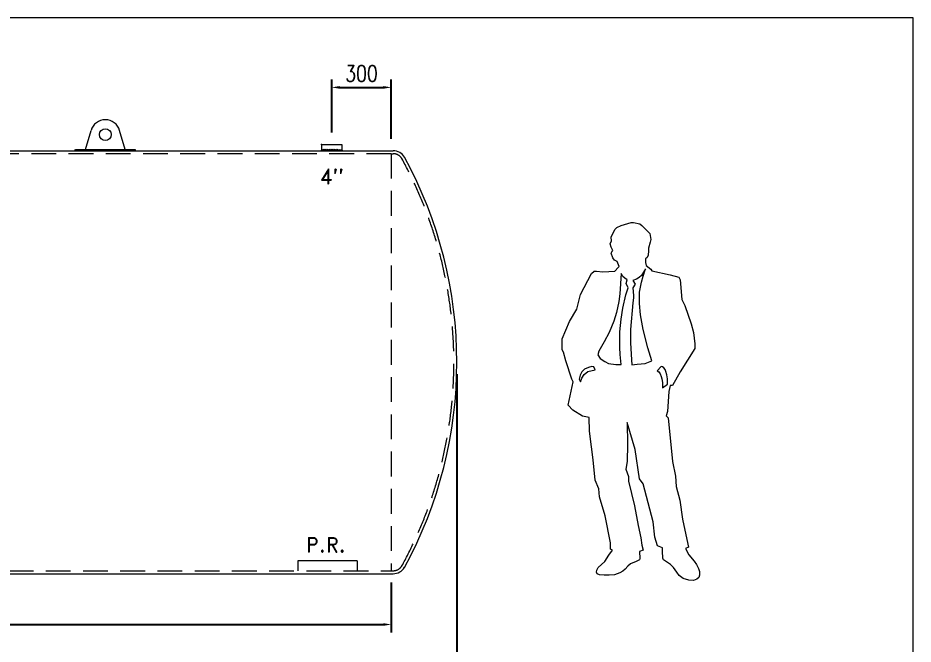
# Model space of a CAD drawing. Extents: x 174420 to 213214, y -41877 to -13498.
# Drawn here: x 181814 to 186322, y -24205 to -21053 of the extents above; entities that cross this region are included whole.
import ezdxf
from ezdxf.enums import TextEntityAlignment as Align

# ---------------------------------------------------------------- set-up
doc = ezdxf.new("R2010")
doc.units = 0
doc.header["$LTSCALE"] = 500
doc.header["$MEASUREMENT"] = 0
doc.linetypes.add('HIDDEN', pattern=[0.375, 0.25, -0.125])
doc.layers.get('0').update_dxf_attribs({"linetype": 'CONTINUOUS', "lineweight": 9})
for name, color, linetype, lineweight in [('COTA', 2, 'CONTINUOUS', 9), ('COTAS', 2, 'CONTINUOUS', 9), ('dibujo', 7, 'CONTINUOUS', 30), ('FIBRA', 3, 'CONTINUOUS', 20), ('INVISIBLE', 1, 'HIDDEN', 9), ('TEXTO', 6, 'CONTINUOUS', 9)]:
    doc.layers.add(name, color=color, linetype=linetype, lineweight=lineweight)
doc.styles.add('ROMAND', font='romand')
doc.styles.get("Standard").update_dxf_attribs({"font": 'SIMPLEX.shx', "width": 0.8, "height": 80})
doc.dimstyles.get("Standard").update_dxf_attribs({"dimtxt": 0.18, "dimasz": 0.18, "dimexe": 0.18, "dimexo": 0.0625, "dimgap": 0.09, "dimtad": 0, "dimtih": 1, "dimtoh": 1, "dimdec": 4, "dimzin": 0, "dimdsep": 46, "dimtxsty": 'Standard', "dimcen": 0.09, "dimadec": 0, "dimazin": 0, "dimtfac": 1, "dimtdec": 4, "dimtofl": 0, "dimtmove": 0, "dimatfit": 3, "dimfxl": 1, "dimtolj": 1, "dimtzin": 0, "dimarcsym": 0})

# ---------------------------------------------------------------- blocks, each defined once
blk = doc.blocks.new('*D208')
at = {"layer": 'COTAS', "color": 0, "lineweight": -2, "transparency": 16777216}
for p, q in [((183394.5, -21630), (183394.5, -21362.6)), ((183694.5, -21661.4), (183694.5, -21362.6)), ((183434.5, -21402.6), (183654.5, -21402.6))]:
    blk.add_line(p, q, dxfattribs=at)
at = {"layer": 'COTAS', "color": 0, "transparency": 16777216}
for points in [[(183434.5, -21395.9), (183434.5, -21409.3), (183394.5, -21402.6)], [(183654.5, -21395.9), (183654.5, -21409.3), (183694.5, -21402.6)]]:
    blk.add_solid(points, dxfattribs=at)
at = {"layer": 'COTAS', "color": 0, "lineweight": 9, "transparency": 16777216, "insert": (183544.5, -21332.6), "char_height": 80, "attachment_point": 5}
blk.add_mtext('\\A1;300', dxfattribs=at)
blk = doc.blocks.new('*D209')
at = {"layer": 'COTA', "color": 0, "lineweight": -2, "transparency": 16777216}
for p, q in [((178204.5, -23896.1), (178204.5, -24146.8)), ((183694.5, -23896.1), (183694.5, -24146.8)), ((178244.5, -24106.8), (183654.5, -24106.8))]:
    blk.add_line(p, q, dxfattribs=at)
at = {"layer": 'COTA', "color": 0, "transparency": 16777216}
for points in [[(178244.5, -24100.1), (178244.5, -24113.5), (178204.5, -24106.8)], [(183654.5, -24100.1), (183654.5, -24113.5), (183694.5, -24106.8)]]:
    blk.add_solid(points, dxfattribs=at)
at = {"layer": 'COTA', "color": 0, "transparency": 16777216, "insert": (180949.5, -24036.8), "char_height": 80, "attachment_point": 5}
blk.add_mtext('\\A1;LONGITUD CILINDRICA', dxfattribs=at)
blk = doc.blocks.new('*D271')
at = {"layer": 'COTA', "color": 0, "lineweight": -2, "transparency": 16777216}
for p, q in [((177877.7, -22846.7), (177877.7, -24368.8)), ((184024.8, -22846.7), (184024.8, -24368.8)), ((177917.7, -24328.8), (183984.8, -24328.8))]:
    blk.add_line(p, q, dxfattribs=at)
at = {"layer": 'COTA', "color": 0, "transparency": 16777216}
for points in [[(177917.7, -24322.1), (177917.7, -24335.5), (177877.7, -24328.8)], [(183984.8, -24322.1), (183984.8, -24335.5), (184024.8, -24328.8)]]:
    blk.add_solid(points, dxfattribs=at)
at = {"layer": 'COTA', "color": 0, "transparency": 16777216, "insert": (180951.2, -24258.8), "char_height": 80, "attachment_point": 5}
blk.add_mtext('\\A1;LONGITUD TOTAL', dxfattribs=at)
blk = doc.blocks.new('hombre')
at = {"color": 0, "linetype": 'Continuous'}
for points in [[(-7.61, 8.02), (-8.65, 8.49), (-8.65, 11.77), (-11.37, 25.36), (-14.19, 34.92), (-14.46, 38.98), (-16.3, 43.31), (-17.38, 53.5), (-18.15, 60.08), (-19.15, 67.89), (-19.42, 74.87), (-22.74, 75.51), (-27.64, 78.53), (-29.92, 81.04), (-27.44, 92.78), (-28.08, 94.06), (-31.13, 103.35), (-32.4, 107.68), (-33.04, 108.89), (-33.04, 114.45), (-29.35, 123.14), (-25.59, 129.31), (-23.75, 136.73), (-18.15, 147.29), (-16.94, 148.5), (-15.7, 148.5), (-12.45, 148.13), (-6.41, 148.5), (-4.76, 150.31), (-4.26, 150.82), (-5.23, 153.43), (-6.68, 154), (-7.51, 155.21), (-8.35, 157.53), (-8.05, 158.3), (-7.51, 158.83), (-8.35, 160.58), (-8.76, 162.26), (-8.12, 163.73), (-8.25, 165.54), (-6.41, 169.53), (-5.5, 170.54), (-3.29, 171.41), (-1.54, 171.92), (1.81, 173.06), (2.88, 173.06), (6.14, 172.32), (7.18, 171.41), (9.06, 169.5), (11.2, 167.52), (11.67, 164.47), (11.37, 163.13), (10.53, 160.04), (10.53, 158.7), (10.33, 156.59), (9.86, 155.45), (8.96, 154.77), (8.96, 152.83), (9.26, 151.42), (11.67, 149.58), (12.11, 148.74), (21.44, 146.62), (25.73, 145.45), (26.37, 144.17), (27.31, 134.25), (28.81, 131.19), (31.93, 121.93), (33.21, 117.61), (33.81, 111.97), (33.81, 109.52), (26.37, 97.75), (22.61, 90.94), (21.33, 90.97), (20.8, 87.85), (20.09, 77.86), (19.32, 75.64), (20.33, 74.67), (22.61, 52.6), (24.05, 45.32), (24.39, 40.12), (26.33, 33.24), (27.64, 23.68), (30.22, 11.1), (30.56, 9.46), (29.05, 8.92), (30.83, 5.6), (33.41, 2.55), (34.72, 0.74), (35.73, -1.17), (36.19, -2.68), (36.19, -4.56), (35.86, -5.7), (34.85, -6.64), (33.21, -7.21), (30.83, -7.01), (27.94, -6.17), (25.93, -4.66), (24.72, -2.99), (23.05, -0.64), (21.64, 0.84), (18.05, 3.15), (17.71, 3.92), (17.71, 5.17), (17.58, 6.41), (17.58, 8.18), (17.58, 9.16), (14.96, 10.13), (13.65, 14.52), (12.78, 22.27), (7.82, 41.43), (5.97, 43.94), (3.79, 58.7), (-0.23, 72.39), (-0.03, 61.29), (-0.23, 52.6), (-0.87, 48.87), (0.37, 45.15), (0.37, 42.7), (3.49, 30.32), (5.33, 20.4), (6.57, 14.22), (7.18, 10.5), (7.82, 8.02), (5.97, 7.41), (6.14, 3.79), (5.97, 3.09), (4.29, 2.38), (1.44, 1.14), (0, 0), (-1.31, -1.51), (-2.52, -2.48), (-3.96, -3.32), (-6.68, -4.33), (-9.36, -4.56), (-11.87, -4.6), (-14.22, -4.39), (-15.33, -3.82), (-15.7, -3.12), (-15.46, -2.08), (-14.83, -0.77), (-11.44, 2.31), (-9.53, 5.57), (-7.61, 8.02)], [(9.02, 149.71), (7.01, 146.29), (5.74, 145.28), (4.49, 144.44), (2.65, 143.77), (3.82, 141.96), (2.52, 140.05), (2.88, 136.29), (2.88, 135.12), (2.62, 132.57), (1.48, 119.18), (1.48, 112.41), (1.88, 103.82), (2.11, 101.37), (4.8, 101.64), (8.76, 102.08), (12.14, 103.35), (10.1, 109.86), (7.82, 119.18), (6.51, 126.46), (5.94, 132.17), (6, 137.97), (6.94, 142.97), (7.78, 145.99), (9.02, 149.71)], [(-3.32, 147.29), (-3.89, 137.06), (-4.39, 133.24), (-5.67, 127.74), (-7.04, 123.31), (-9.29, 117.64), (-11.87, 112.91), (-14.46, 108.28), (-15.1, 106.4), (-13.79, 104.56), (-11.57, 102.98), (-9.59, 102.01), (-5.94, 101.51), (-3.32, 101.47), (-3.72, 106.6), (-3.92, 110.13), (-3.89, 118.01), (-3.32, 124.38), (-2.38, 129.85), (-0.87, 136.56), (0.27, 140.05), (-0.74, 142.26), (-0.23, 144.17), (-1.44, 144.95), (-2.38, 145.85), (-3.32, 147.29)], [(-23.75, 92.78), (-23.15, 94.66), (-21.87, 96.51), (-19.99, 97.92), (-16.34, 98.89), (-17.11, 100.37), (-18.05, 100.5), (-19.76, 100.06), (-21.8, 99.09), (-23.15, 97.75), (-23.88, 96.14), (-24.35, 94.06), (-23.75, 92.78)], [(14.83, 98.32), (15.67, 97.82), (16.44, 96.81), (16.91, 95.47), (17.21, 94.26), (17.58, 92.42), (17.58, 89.83), (20.03, 91.64), (20.03, 94.23), (19.76, 96.31), (19.25, 97.95), (18.82, 98.99), (18.15, 99.83), (17.51, 100.3), (16.91, 100.47), (14.83, 98.32)]]:
    blk.add_lwpolyline(points, dxfattribs=at)

msp = doc.modelspace()

# ---------------------------------------------------------------- linework, layer by layer
at = {"lineweight": 9}
for p, q in [((178204.5, -21721.4), (183694.5, -21721.4)), ((183343.7, -21690), (183445.3, -21690)), ((183343.7, -21690), (183343.7, -21721.4)), ((183445.3, -21721.4), (183343.7, -21721.4)), ((183445.3, -21690), (183445.3, -21721.4)), ((183694.5, -21721.4), (183704.5, -21721.4)), ((178204.5, -23851.1), (183694.5, -23851.1)), ((183694.5, -23851.1), (183704.5, -23851.1))]:
    msp.add_line(p, q, dxfattribs=at)
for centre, radius, start, end in [((183704.5, -21786.4), 65, 30, 90), ((181872.3, -22786.7), 2152.4, 331.3246, 28.6754), ((183704.5, -23786.1), 65, 270, 330)]:
    msp.add_arc(centre, radius, start, end, dxfattribs=at)
at = {"color": 0, "linetype": 'ByBlock', "lineweight": 9}
msp.add_point((183343.7, -21690), dxfattribs=at)
at = {"layer": 'COTAS', "lineweight": 9}
for p, q in [((183348.2, -21713.9), (183340.4, -21721.4)), ((183354, -21713.9), (183346.2, -21721.4)), ((183359.3, -21713.9), (183351.5, -21721.4)), ((183365.3, -21713.9), (183357.5, -21721.4)), ((183371.5, -21713.9), (183363.8, -21721.4)), ((183376.8, -21713.9), (183369.1, -21721.4)), ((183383, -21713.9), (183375.3, -21721.4)), ((183388.7, -21713.9), (183380.9, -21721.4)), ((183394.9, -21713.9), (183387.2, -21721.4)), ((183400.5, -21713.9), (183392.7, -21721.4)), ((183406.7, -21713.9), (183399, -21721.4)), ((183412.4, -21713.9), (183404.6, -21721.4)), ((183418.6, -21713.9), (183410.8, -21721.4)), ((183424.6, -21713.9), (183416.8, -21721.4)), ((183429.4, -21715.3), (183423.1, -21721.4)), ((183435.8, -21715.3), (183429.5, -21721.4)), ((183441.3, -21715.3), (183434.9, -21721.4)), ((183441.3, -21715.3), (183434.9, -21721.4)), ((183446.5, -21715.3), (183440.2, -21721.4)), ((183446.5, -21715.3), (183440.2, -21721.4)), ((183523.4, -23786.1), (183223.4, -23786.1)), ((183223.4, -23786.1), (183223.4, -23836.1)), ((183523.4, -23786.1), (183523.4, -23836.1))]:
    msp.add_line(p, q, dxfattribs=at)
for points in [[(183343.7, -21713.6), (183343.7, -21721.4), (183335.3, -21721.4)], [(183445.3, -21713.6), (183445.3, -21721.4), (183453.7, -21721.4)]]:
    msp.add_solid(points, dxfattribs=at)
at = {"layer": 'dibujo', "lineweight": 9}
for p, q in [((182154.5, -21715.4), (182182.5, -21619.4)), ((182354.5, -21715.4), (182326.5, -21619.4)), ((182104.5, -21715.4), (182404.5, -21715.4)), ((182404.5, -21721.4), (182104.5, -21721.4)), ((182154.5, -21715.4), (182354.5, -21715.4)), ((182404.5, -21715.4), (182404.5, -21721.4))]:
    msp.add_line(p, q, dxfattribs=at)
at = {"layer": 'dibujo'}
msp.add_line((182104.5, -21715.4), (182104.5, -21721.4), dxfattribs=at)
at = {"layer": 'dibujo', "lineweight": 9}
msp.add_circle((182254.5, -21640.4), 30, dxfattribs=at)
msp.add_arc((182254.5, -21640.4), 75, 16.2602, 163.7398, dxfattribs=at)
at = {"layer": 'FIBRA', "lineweight": 9}
for p, q in [((186322.4, -21052.7), (174420.2, -21052.7)), ((186322.4, -29821), (186322.4, -21052.7))]:
    msp.add_line(p, q, dxfattribs=at)
at = {"layer": 'INVISIBLE', "lineweight": 9}
for p, q in [((183694.5, -21736.4), (178204.5, -21736.4)), ((183694.5, -21736.4), (183694.5, -23836.1)), ((183694.5, -21736.4), (183704.5, -21736.4)), ((178204.5, -23836.1), (183694.5, -23836.1)), ((183694.5, -23836.1), (183704.5, -23836.1))]:
    msp.add_line(p, q, dxfattribs=at)
for centre, radius, start, end in [((183704.5, -21786.4), 50, 30, 90), ((181873.1, -22786.7), 2136.8, 331.3242, 28.6758), ((183704.5, -23786.1), 50, 270, 330)]:
    msp.add_arc(centre, radius, start, end, dxfattribs=at)

# ---------------------------------------------------------------- block references
at = {"layer": 'COTAS', "lineweight": 9, "xscale": 10, "yscale": 10, "zscale": 10}
msp.add_blockref('hombre', (184885, -23812.8), dxfattribs=at)

# ---------------------------------------------------------------- texts
at = {"layer": 'TEXTO', "lineweight": 9, "style": 'ROMAND'}
msp.add_text('4"', height=75, dxfattribs=at).set_placement((183394.5, -21888.1), align=Align.CENTER)
msp.add_text('P.R.', height=75, dxfattribs=at).set_placement((183265.3, -23743.1))

# ---------------------------------------------------------------- dimensions: what is measured, and where the dimension line sits
at = {"layer": 'COTA'}
dim = msp.add_linear_dim(base=(184024.8, -24328.8), p1=(177877.7, -22786.7), p2=(184024.8, -22786.7), text='LONGITUD TOTAL', dimstyle='Standard', override={"dimscale": 10, "dimtxt": 80, "dimasz": 4, "dimexe": 4, "dimexo": 6, "dimgap": 3, "dimtad": 1, "dimtih": 0, "dimtoh": 0, "dimdec": 0, "dimcen": 1, "dimdle": 1, "dimtdec": 0}, dxfattribs=at)
dim.commit()
dim.dimension.update_dxf_attribs({"geometry": '*D271', "text_midpoint": (180951.2, -24258.8)})
dim = msp.add_linear_dim(base=(183694.5, -24106.8), p1=(178204.5, -23836.1), p2=(183694.5, -23836.1), text='LONGITUD CILINDRICA', dimstyle='Standard', override={"dimscale": 10, "dimtxt": 80, "dimasz": 4, "dimexe": 4, "dimexo": 6, "dimgap": 3, "dimtad": 1, "dimtih": 0, "dimtoh": 0, "dimdec": 0, "dimcen": 1, "dimdle": 1, "dimtdec": 0}, dxfattribs=at)
dim.commit()
dim.dimension.update_dxf_attribs({"geometry": '*D209', "text_midpoint": (180949.5, -24106.8), "dimtype": 160})
at = {"layer": 'COTAS', "lineweight": 9}
dim = msp.add_linear_dim(base=(183694.5, -21402.6), p1=(183394.5, -21690), p2=(183694.5, -21721.4), dimstyle='Standard', override={"dimscale": 10, "dimtxt": 80, "dimasz": 4, "dimexe": 4, "dimexo": 6, "dimgap": 3, "dimtad": 1, "dimtih": 0, "dimtoh": 0, "dimdec": 0, "dimcen": 1, "dimdle": 1, "dimtdec": 0}, dxfattribs=at)
dim.commit()
dim.dimension.update_dxf_attribs({"geometry": '*D208', "text_midpoint": (183544.5, -21332.6)})

doc.saveas('drawing.dxf')
